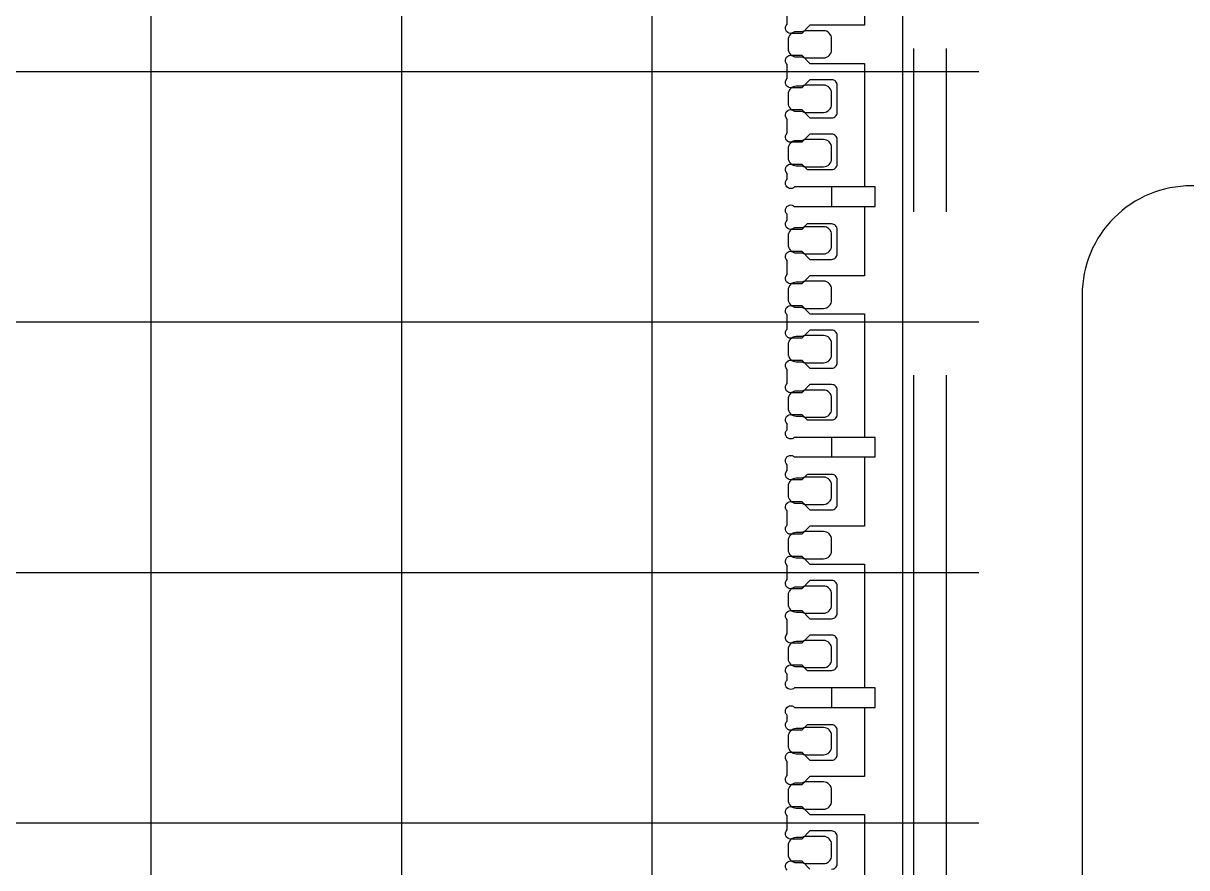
# Model space of a CAD drawing. Header units: millimetres. Extents: x 333 to 425, y 98 to 205.
# Drawn here: x 401.99 to 412.67, y 125.6 to 133.35 of the extents above; entities that cross this region are included whole.
import ezdxf

# ---------------------------------------------------------------- set-up
doc = ezdxf.new("R2010")
doc.units = ezdxf.units.MM
doc.linetypes.add('PHANTOM', pattern=[15, 7.5, -1.5, 1.5, -1.5, 1.5, -1.5])
doc.layers.add('2', color=7, linetype='Continuous')
doc.layers.add('2D', color=4, linetype='Continuous')

msp = doc.modelspace()

# ---------------------------------------------------------------- linework, layer by layer
at = {"layer": '2', "linetype": 'Continuous'}
for points in [[(409.412, 133.333), (409.212, 133.333), (409.137, 133.258), (409.037, 133.258, -0.671801), (409.002, 133.343), (409.002, 133.472, -0.671801), (409.037, 133.558), (409.137, 133.558), (409.212, 133.483), (409.412, 133.483, 0.414214), (409.462, 133.533), (409.462, 133.758, 0.414214), (409.412, 133.808), (409.187, 133.808), (409.137, 133.758), (409.037, 133.758, -0.671801), (409.002, 133.843), (409.002, 133.897, -1.010051), (409.072, 133.968), (409.712, 133.968), (409.712, 133.333)], [(409.712, 132.983), (409.712, 131.848), (409.072, 131.848, -1.010051), (409.002, 131.918), (409.002, 131.972, -0.671801), (409.037, 132.058), (409.137, 132.058), (409.187, 132.008), (409.412, 132.008, 0.414214), (409.462, 132.058), (409.462, 132.283, 0.414214), (409.412, 132.333), (409.212, 132.333), (409.137, 132.258), (409.037, 132.258, -0.671801), (409.002, 132.343), (409.002, 132.472, -0.671801), (409.037, 132.558), (409.137, 132.558), (409.212, 132.483), (409.412, 132.483, 0.414214), (409.462, 132.533), (409.462, 132.783, 0.414214), (409.412, 132.833), (409.212, 132.833), (409.137, 132.758), (409.037, 132.758, -0.671801), (409.002, 132.843), (409.002, 132.972, -0.671801), (409.037, 133.058), (409.137, 133.058), (409.212, 132.983), (409.412, 132.983)], [(415.712, 123.858), (415.712, 130.858, 0.414214), (414.712, 131.858), (412.712, 131.858, 0.414214), (411.712, 130.858), (411.712, 123.858, 0.414214), (412.712, 122.858), (414.712, 122.858, 0.414214)], [(409.412, 131.033), (409.212, 131.033), (409.137, 130.958), (409.037, 130.958, -0.671801), (409.002, 131.043), (409.002, 131.172, -0.671801), (409.037, 131.258), (409.137, 131.258), (409.212, 131.183), (409.412, 131.183, 0.414214), (409.462, 131.233), (409.462, 131.458, 0.414214), (409.412, 131.508), (409.187, 131.508), (409.137, 131.458), (409.037, 131.458, -0.671801), (409.002, 131.543), (409.002, 131.597, -1.010051), (409.072, 131.668), (409.712, 131.668), (409.712, 131.033)], [(409.712, 130.683), (409.712, 129.548), (409.072, 129.548, -1.010051), (409.002, 129.618), (409.002, 129.672, -0.671801), (409.037, 129.758), (409.137, 129.758), (409.187, 129.708), (409.412, 129.708, 0.414214), (409.462, 129.758), (409.462, 129.983, 0.414214), (409.412, 130.033), (409.212, 130.033), (409.137, 129.958), (409.037, 129.958, -0.671801), (409.002, 130.043), (409.002, 130.172, -0.671801), (409.037, 130.258), (409.137, 130.258), (409.212, 130.183), (409.412, 130.183, 0.414214), (409.462, 130.233), (409.462, 130.483, 0.414214), (409.412, 130.533), (409.212, 130.533), (409.137, 130.458), (409.037, 130.458, -0.671801), (409.002, 130.543), (409.002, 130.672, -0.671801), (409.037, 130.758), (409.137, 130.758), (409.212, 130.683), (409.412, 130.683)], [(409.412, 128.733), (409.212, 128.733), (409.137, 128.658), (409.037, 128.658, -0.671801), (409.002, 128.743), (409.002, 128.872, -0.671801), (409.037, 128.958), (409.137, 128.958), (409.212, 128.883), (409.412, 128.883, 0.414214), (409.462, 128.933), (409.462, 129.158, 0.414214), (409.412, 129.208), (409.187, 129.208), (409.137, 129.158), (409.037, 129.158, -0.671801), (409.002, 129.243), (409.002, 129.297, -1.010051), (409.072, 129.368), (409.712, 129.368), (409.712, 128.733)], [(409.712, 128.383), (409.712, 127.248), (409.072, 127.248, -1.010051), (409.002, 127.318), (409.002, 127.372, -0.671801), (409.037, 127.458), (409.137, 127.458), (409.187, 127.408), (409.412, 127.408, 0.414214), (409.462, 127.458), (409.462, 127.683, 0.414214), (409.412, 127.733), (409.212, 127.733), (409.137, 127.658), (409.037, 127.658, -0.671801), (409.002, 127.743), (409.002, 127.872, -0.671801), (409.037, 127.958), (409.137, 127.958), (409.212, 127.883), (409.412, 127.883, 0.414214), (409.462, 127.933), (409.462, 128.183, 0.414214), (409.412, 128.233), (409.212, 128.233), (409.137, 128.158), (409.037, 128.158, -0.671801), (409.002, 128.243), (409.002, 128.372, -0.671801), (409.037, 128.458), (409.137, 128.458), (409.212, 128.383), (409.412, 128.383)], [(409.412, 126.433), (409.212, 126.433), (409.137, 126.358), (409.037, 126.358, -0.671801), (409.002, 126.443), (409.002, 126.572, -0.671801), (409.037, 126.658), (409.137, 126.658), (409.212, 126.583), (409.412, 126.583, 0.414214), (409.462, 126.633), (409.462, 126.858, 0.414214), (409.412, 126.908), (409.187, 126.908), (409.137, 126.858), (409.037, 126.858, -0.671801), (409.002, 126.943), (409.002, 126.997, -1.010051), (409.072, 127.068), (409.712, 127.068), (409.712, 126.433)]]:
    msp.add_lwpolyline(points, format="xyb", close=True, dxfattribs=at)
for points in [[(409.412, 125.583, 0.414214), (409.462, 125.633), (409.462, 125.883, 0.414214), (409.412, 125.933), (409.212, 125.933), (409.137, 125.858), (409.037, 125.858, -0.671801), (409.002, 125.943), (409.002, 126.072, -0.671801), (409.037, 126.158), (409.137, 126.158), (409.212, 126.083), (409.412, 126.083), (409.712, 126.083), (409.712, 124.948)], [(409.002, 125.572, -0.671801), (409.037, 125.658), (409.137, 125.658), (409.212, 125.583)]]:
    msp.add_lwpolyline(points, format="xyb", dxfattribs=at)
at = {"layer": '2D'}
for p, q in [((403.162, 179.658), (403.162, 116.058)), ((405.462, 179.658), (405.462, 116.058)), ((407.762, 179.658), (407.762, 116.058)), ((354.162, 132.908), (410.762, 132.908)), ((354.162, 130.608), (410.762, 130.608)), ((354.162, 128.308), (410.762, 128.308)), ((354.162, 126.008), (410.762, 126.008))]:
    msp.add_line(p, q, dxfattribs=at)
at = {"layer": '2D', "color": 3, "linetype": 'PHANTOM'}
for points in [[(354.462, 145.119, 0.255924), (353.538, 146.804, -0.547723), (353.538, 148.911, 0.255924), (354.462, 150.596), (354.462, 175.619, 0.255924), (353.538, 177.304, -0.916659), (354.692, 179.511, 0.09902), (355.462, 179.358), (409.462, 179.358, 0.09902), (410.231, 179.511, -0.916659), (411.385, 177.304, 0.255924), (410.462, 175.619), (410.462, 150.596, 0.255924), (411.385, 148.911, -0.547723), (411.385, 146.804, 0.255924), (410.462, 145.119), (410.462, 120.096, 0.255924), (411.385, 118.411, -0.916659), (410.231, 116.204, 0.09902), (409.462, 116.358), (355.462, 116.358, 0.09902), (354.692, 116.204, -0.916659), (353.538, 118.411, 0.255924), (354.462, 120.096)], [(354.762, 145.119, 0.255924), (353.7, 147.057, -0.547723), (353.7, 148.658, 0.255924), (354.762, 150.596), (354.762, 175.619, 0.255924), (353.7, 177.557, -0.916659), (354.577, 179.235, 0.09902), (355.462, 179.058), (409.462, 179.058, 0.09902), (410.346, 179.235, -0.916659), (411.223, 177.557, 0.255924), (410.162, 175.619), (410.162, 150.596, 0.255924), (411.223, 148.658, -0.547723), (411.223, 147.057, 0.255924), (410.162, 145.119), (410.162, 120.096, 0.255924), (411.223, 118.158, -0.916659), (410.346, 116.481, 0.09902), (409.462, 116.658), (355.462, 116.658, 0.09902), (354.577, 116.481, -0.916659), (353.7, 118.158, 0.255924), (354.762, 120.096)]]:
    msp.add_lwpolyline(points, format="xyb", close=True, dxfattribs=at)
at = {"layer": '2D', "linetype": 'Continuous'}
msp.add_lwpolyline([(410.062, 134.058), (410.062, 131.758), (410.062, 129.458), (410.062, 127.158), (410.062, 124.858)], dxfattribs=at)
for points in [[(409.337, 133.283), (409.162, 133.283), (409.137, 133.273), (409.087, 133.273, 0.414214), (409.012, 133.198), (409.012, 133.118, 0.414214), (409.087, 133.043), (409.137, 133.043), (409.162, 133.033), (409.337, 133.033, 0.414214), (409.412, 133.108), (409.412, 133.208, 0.414214)], [(409.337, 132.783), (409.162, 132.783), (409.137, 132.773), (409.087, 132.773, 0.414214), (409.012, 132.698), (409.012, 132.618, 0.414214), (409.087, 132.543), (409.137, 132.543), (409.162, 132.533), (409.337, 132.533, 0.414214), (409.412, 132.608), (409.412, 132.708, 0.414214)], [(409.337, 132.283), (409.162, 132.283), (409.137, 132.273), (409.087, 132.273, 0.414214), (409.012, 132.198), (409.012, 132.118, 0.414214), (409.087, 132.043), (409.137, 132.043), (409.162, 132.033), (409.337, 132.033, 0.414214), (409.412, 132.108), (409.412, 132.208, 0.414214)], [(409.337, 131.483), (409.162, 131.483), (409.137, 131.473), (409.087, 131.473, 0.414214), (409.012, 131.398), (409.012, 131.318, 0.414214), (409.087, 131.243), (409.137, 131.243), (409.162, 131.233), (409.337, 131.233, 0.414214), (409.412, 131.308), (409.412, 131.408, 0.414214)], [(409.337, 130.983), (409.162, 130.983), (409.137, 130.973), (409.087, 130.973, 0.414214), (409.012, 130.898), (409.012, 130.818, 0.414214), (409.087, 130.743), (409.137, 130.743), (409.162, 130.733), (409.337, 130.733, 0.414214), (409.412, 130.808), (409.412, 130.908, 0.414214)], [(409.337, 130.483), (409.162, 130.483), (409.137, 130.473), (409.087, 130.473, 0.414214), (409.012, 130.398), (409.012, 130.318, 0.414214), (409.087, 130.243), (409.137, 130.243), (409.162, 130.233), (409.337, 130.233, 0.414214), (409.412, 130.308), (409.412, 130.408, 0.414214)], [(409.337, 129.983), (409.162, 129.983), (409.137, 129.973), (409.087, 129.973, 0.414214), (409.012, 129.898), (409.012, 129.818, 0.414214), (409.087, 129.743), (409.137, 129.743), (409.162, 129.733), (409.337, 129.733, 0.414214), (409.412, 129.808), (409.412, 129.908, 0.414214)], [(409.337, 129.183), (409.162, 129.183), (409.137, 129.173), (409.087, 129.173, 0.414214), (409.012, 129.098), (409.012, 129.018, 0.414214), (409.087, 128.943), (409.137, 128.943), (409.162, 128.933), (409.337, 128.933, 0.414214), (409.412, 129.008), (409.412, 129.108, 0.414214)], [(409.337, 128.683), (409.162, 128.683), (409.137, 128.673), (409.087, 128.673, 0.414214), (409.012, 128.598), (409.012, 128.518, 0.414214), (409.087, 128.443), (409.137, 128.443), (409.162, 128.433), (409.337, 128.433, 0.414214), (409.412, 128.508), (409.412, 128.608, 0.414214)], [(409.337, 128.183), (409.162, 128.183), (409.137, 128.173), (409.087, 128.173, 0.414214), (409.012, 128.098), (409.012, 128.018, 0.414214), (409.087, 127.943), (409.137, 127.943), (409.162, 127.933), (409.337, 127.933, 0.414214), (409.412, 128.008), (409.412, 128.108, 0.414214)], [(409.337, 127.683), (409.162, 127.683), (409.137, 127.673), (409.087, 127.673, 0.414214), (409.012, 127.598), (409.012, 127.518, 0.414214), (409.087, 127.443), (409.137, 127.443), (409.162, 127.433), (409.337, 127.433, 0.414214), (409.412, 127.508), (409.412, 127.608, 0.414214)], [(409.337, 126.883), (409.162, 126.883), (409.137, 126.873), (409.087, 126.873, 0.414214), (409.012, 126.798), (409.012, 126.718, 0.414214), (409.087, 126.643), (409.137, 126.643), (409.162, 126.633), (409.337, 126.633, 0.414214), (409.412, 126.708), (409.412, 126.808, 0.414214)], [(409.337, 126.383), (409.162, 126.383), (409.137, 126.373), (409.087, 126.373, 0.414214), (409.012, 126.298), (409.012, 126.218, 0.414214), (409.087, 126.143), (409.137, 126.143), (409.162, 126.133), (409.337, 126.133, 0.414214), (409.412, 126.208), (409.412, 126.308, 0.414214)], [(409.337, 125.883), (409.162, 125.883), (409.137, 125.873), (409.087, 125.873, 0.414214), (409.012, 125.798), (409.012, 125.718, 0.414214), (409.087, 125.643), (409.137, 125.643), (409.162, 125.633), (409.337, 125.633, 0.414214), (409.412, 125.708), (409.412, 125.808, 0.414214)]]:
    msp.add_lwpolyline(points, format="xyb", close=True, dxfattribs=at)
for points in [[(409.812, 131.668), (409.812, 131.758), (409.812, 131.848), (409.412, 131.848), (409.412, 131.758), (409.412, 131.668)], [(409.812, 129.368), (409.812, 129.458), (409.812, 129.548), (409.412, 129.548), (409.412, 129.458), (409.412, 129.368)], [(409.812, 127.068), (409.812, 127.158), (409.812, 127.248), (409.412, 127.248), (409.412, 127.158), (409.412, 127.068)]]:
    msp.add_lwpolyline(points, close=True, dxfattribs=at)

doc.saveas('drawing.dxf')
